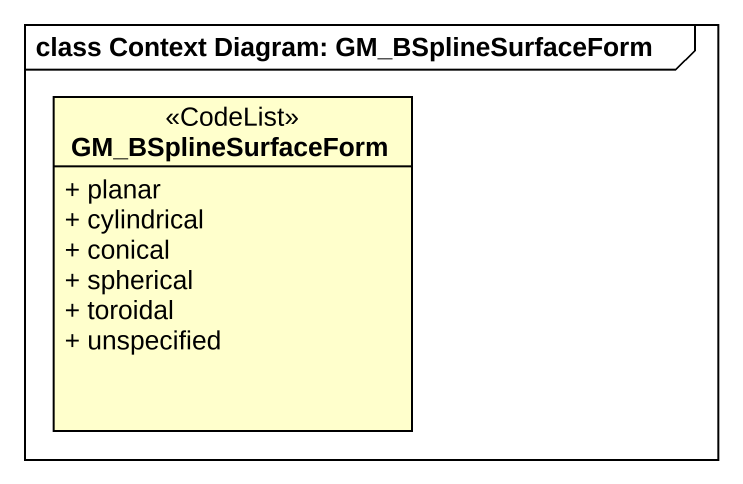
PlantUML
@startuml
mainframe class Context Diagram: GM_BSplineSurfaceForm
hide circle
hide empty members
skinparam classAttributeIconSize 0
class GM_BSplineSurfaceForm <<CodeList>> {
  + planar
  + cylindrical
  + conical
  + spherical
  + toroidal
  + unspecified
}
@enduml
